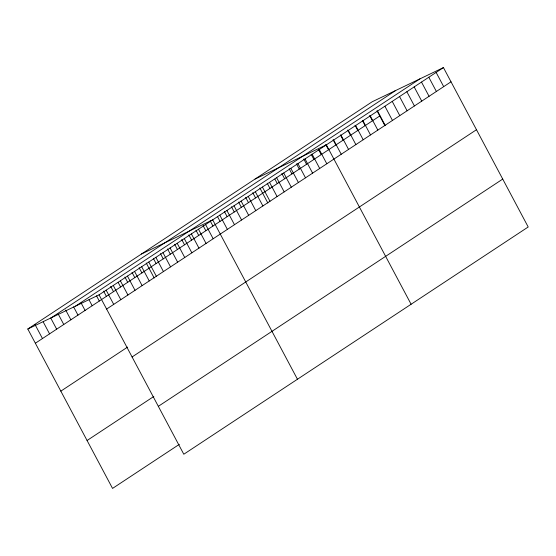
<?xml version="1.0" encoding="UTF-8"?>
<svg xmlns="http://www.w3.org/2000/svg" width="556" height="556" viewBox="0 0 556 556"><rect width="100%" height="100%" fill="white"/><g stroke="black" fill="none" stroke-linecap="round" stroke-linejoin="round"><path stroke-width="0.83" d="M179.324 444.348L112.548 488.411L27.8 329.013L372.2 101.762L443.452 67.589L528.2 226.987L183.8 454.238L99.051 294.847L443.452 67.589M51.312 317.74L395.712 90.482M75.54 306.12L419.933 78.869M35.362 343.233L379.762 115.982M106.613 309.066L451.013 81.815M60.833 391.146L127.602 347.083M132.085 356.973L476.485 129.722M87.077 440.498L153.845 396.442M158.328 406.332L502.728 179.081M255.1 179.025L326.351 144.859L411.106 304.25M141.453 254.022L212.705 219.849L297.453 379.248M27.8 329.013L99.051 294.847M436.133 72.419L443.695 86.639M428.815 77.249L436.377 91.469M421.497 82.079L429.058 96.299M414.178 86.91L421.74 101.129M406.86 91.74L414.422 105.96M399.542 96.57L407.103 110.79M392.223 101.394L399.785 115.62M384.905 106.224L392.466 120.444M377.587 111.054L385.148 125.274M376.975 110.741L384.933 125.712M370.268 115.884L377.823 130.104M369.657 115.572L372.444 120.812M362.95 120.715L370.505 134.934M362.338 120.402L365.125 125.642M355.631 125.545L363.186 139.764M355.02 125.232L357.807 130.472M348.313 130.368L355.868 144.595M347.702 130.062L350.482 135.296M340.988 135.198L348.549 149.418M340.383 134.886L343.163 140.126M333.669 140.029L341.231 154.248M333.065 139.716L335.845 144.956M325.746 144.546L328.526 149.786M319.248 149.543L326.81 163.77M318.428 149.376L321.208 154.617M312.145 154.234L319.707 168.454M311.11 154.207L313.89 159.447M305.042 158.919L312.604 173.138M303.791 159.037L306.571 164.27M297.94 163.61L305.501 177.83M296.473 163.86L299.253 169.1M290.837 168.294L298.398 182.514M289.155 168.69L291.935 173.931M283.734 172.979L291.295 187.205M281.836 173.521L284.616 178.761M276.631 177.67L284.192 191.889M274.914 179.101L277.298 183.591M269.528 182.354L277.09 196.574M267.2 183.181L269.98 188.421M262.425 187.045L269.987 201.265M259.881 188.011L267.839 202.982M255.322 191.73L262.884 205.949M252.771 192.696L255.558 197.936M248.219 196.414L255.781 210.641M245.669 197.38L248.456 202.62M241.116 201.105L248.678 215.325M238.566 202.071L241.353 207.312M234.013 205.79L241.575 220.009M231.463 206.756L234.25 211.996M226.911 210.481L234.472 224.7M224.36 211.447L227.147 216.687M219.808 215.165L227.369 229.385M217.66 216.882L220.044 221.371M210.154 220.822L212.941 226.056M205.602 224.541L213.163 238.76M203.051 225.507L205.838 230.747M198.499 229.225L206.061 243.445M195.948 230.191L198.735 235.431M191.396 233.916L198.958 248.136M188.845 234.882L191.632 240.122M184.293 238.6L191.855 252.82M181.742 239.566L184.529 244.807M177.19 243.285L184.752 257.511M174.64 244.258L177.427 249.491M170.087 247.976L177.642 262.196M167.537 248.942L170.324 254.182M162.977 252.66L170.539 266.88M160.434 253.626L163.221 258.867M155.875 257.352L163.436 271.571M153.331 258.318L156.118 263.558M148.772 262.036L156.333 276.256M146.228 263.002L154.186 277.972M141.669 266.72L149.23 280.947M139.125 267.693L141.912 272.926M134.566 271.411L142.127 285.631M132.022 272.377L134.809 277.618M127.463 276.096L135.025 290.315M124.919 277.062L127.706 282.302M120.36 280.787L127.922 295.007M118.213 282.497L120.596 286.993M113.257 285.471L120.819 299.691M110.713 286.437L113.493 291.678M106.154 290.162L113.716 304.382M103.611 291.129L106.391 296.362M96.508 295.813L99.288 301.053M89.002 299.753L92.185 305.737M81.106 302.944L85.082 310.429M73.6 306.877L77.979 315.113M65.705 310.067L70.876 319.797M58.199 314.008L63.773 324.489M50.7 317.949L56.67 329.173M43.201 321.889L49.567 333.864M34.903 324.329L42.465 338.548"/></g></svg>
